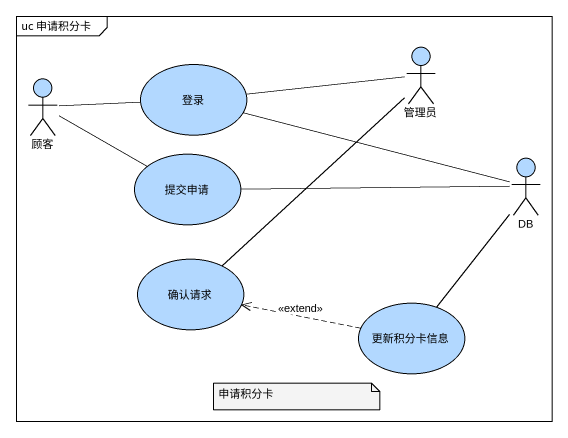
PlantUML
@startuml
mainframe uc 申请积分卡
actor 顾客 #B2D8FF
usecase 登录 #B2D8FF
actor 管理员 #B2D8FF
usecase 提交申请 #B2D8FF
actor DB #B2D8FF
usecase 确认请求 #B2D8FF
usecase 更新积分卡信息 #B2D8FF
顾客 -right- 登录
顾客 -right- 提交申请
管理员 -left- 登录
管理员 -- 确认请求
DB -left- 登录
DB -left- 提交申请
DB -- 更新积分卡信息
更新积分卡信息 .left.> 确认请求 : <<extend>>
note as N1
  申请积分卡
end note
@enduml
